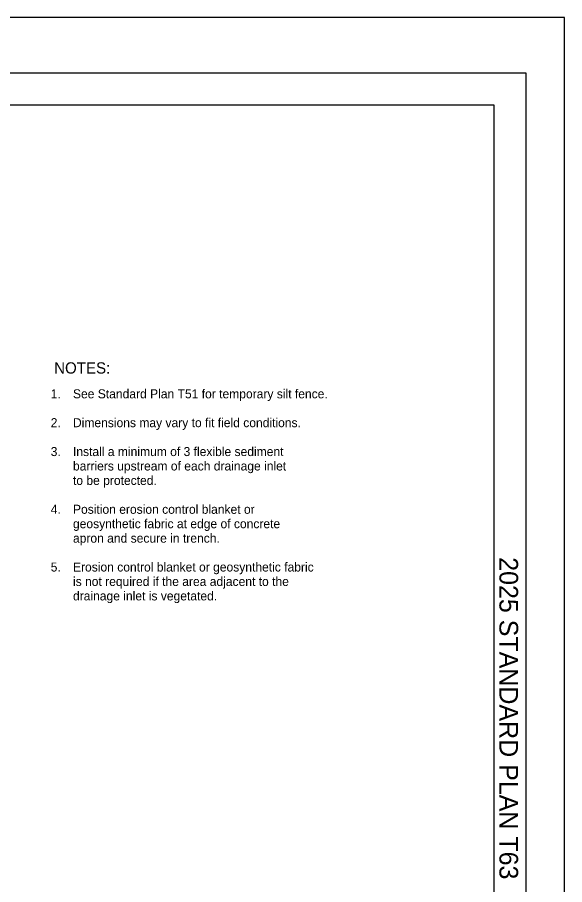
# Model space of a CAD drawing. Extents: x -894 to 866, y -472 to 714.
# Drawn here: x 441 to 866, y 41 to 714 of the extents above; entities that cross this region are included whole.
import ezdxf

# ---------------------------------------------------------------- set-up
doc = ezdxf.new("R2010")
doc.units = 0
for name, color, linetype in [('border_PLOTTING-ELEMENTS', 7, 'Continuous'), ('border_rw_22x34_Cut_Lines', 7, 'Continuous'), ('border_SHEET', 7, 'Continuous'), ('border_WITHIN-BORDER-anno', 7, 'Continuous'), ('temp_CONSTRUCTION-anno', 7, 'Continuous')]:
    doc.layers.add(name, color=color, linetype=linetype)

msp = doc.modelspace()

# ---------------------------------------------------------------- linework, layer by layer
at = {"layer": 'border_PLOTTING-ELEMENTS'}
for points in [[(-894.04, -472.44), (865.96, -472.44), (865.96, 713.56), (-894.04, 713.56)], [(-864.04, 670.56), (835.96, 670.56), (835.96, -429.44), (-864.04, -429.44)]]:
    msp.add_lwpolyline(points, close=True, dxfattribs=at)
at = {"layer": 'border_rw_22x34_Cut_Lines'}
msp.add_lwpolyline([(-864.04, 670.56), (835.96, 670.56), (835.96, -429.44), (-864.04, -429.44)], close=True, dxfattribs=at)
at = {"layer": 'border_SHEET'}
for p, q in [((-814.04, 645.56), (810.96, 645.56)), ((810.96, 645.56), (810.96, -404.44))]:
    msp.add_line(p, q, dxfattribs=at)

# ---------------------------------------------------------------- texts
at = {"layer": 'border_WITHIN-BORDER-anno'}
msp.add_text('2025 STANDARD PLAN T63', height=14.5, rotation=270, dxfattribs=at).set_placement((815.33, 294.68))
at = {"layer": 'temp_CONSTRUCTION-anno'}
for s, height, p in [('NOTES:', 8.75, (469.78, 437.15)), ('1.', 7, (467.12, 417.96)), ('See Standard Plan T51 for temporary silt fence.', 7, (484.4, 417.96)), ('2.', 7, (467.12, 395.56)), ('Dimensions may vary to fit field conditions.', 7, (484.4, 395.56)), ('3.', 7, (467.12, 373.16)), ('Install a minimum of 3 flexible sediment', 7, (484.4, 373.16)), ('barriers upstream of each drainage inlet', 7, (484.4, 361.96)), ('to be protected.', 7, (484.4, 350.76)), ('4.', 7, (467.12, 328.36)), ('Position erosion control blanket or ', 7, (484.4, 328.36)), ('geosynthetic fabric at edge of concrete ', 7, (484.4, 317.16)), ('apron and secure in trench.', 7, (484.4, 305.96)), ('5.', 7, (467.12, 283.56)), ('Erosion control blanket or geosynthetic fabric ', 7, (484.4, 283.56)), ('is not required if the area adjacent to the', 7, (484.4, 272.36)), ('drainage inlet is vegetated.', 7, (484.4, 261.16))]:
    msp.add_text(s, height=height, dxfattribs=at).set_placement(p)

doc.saveas('drawing.dxf')
